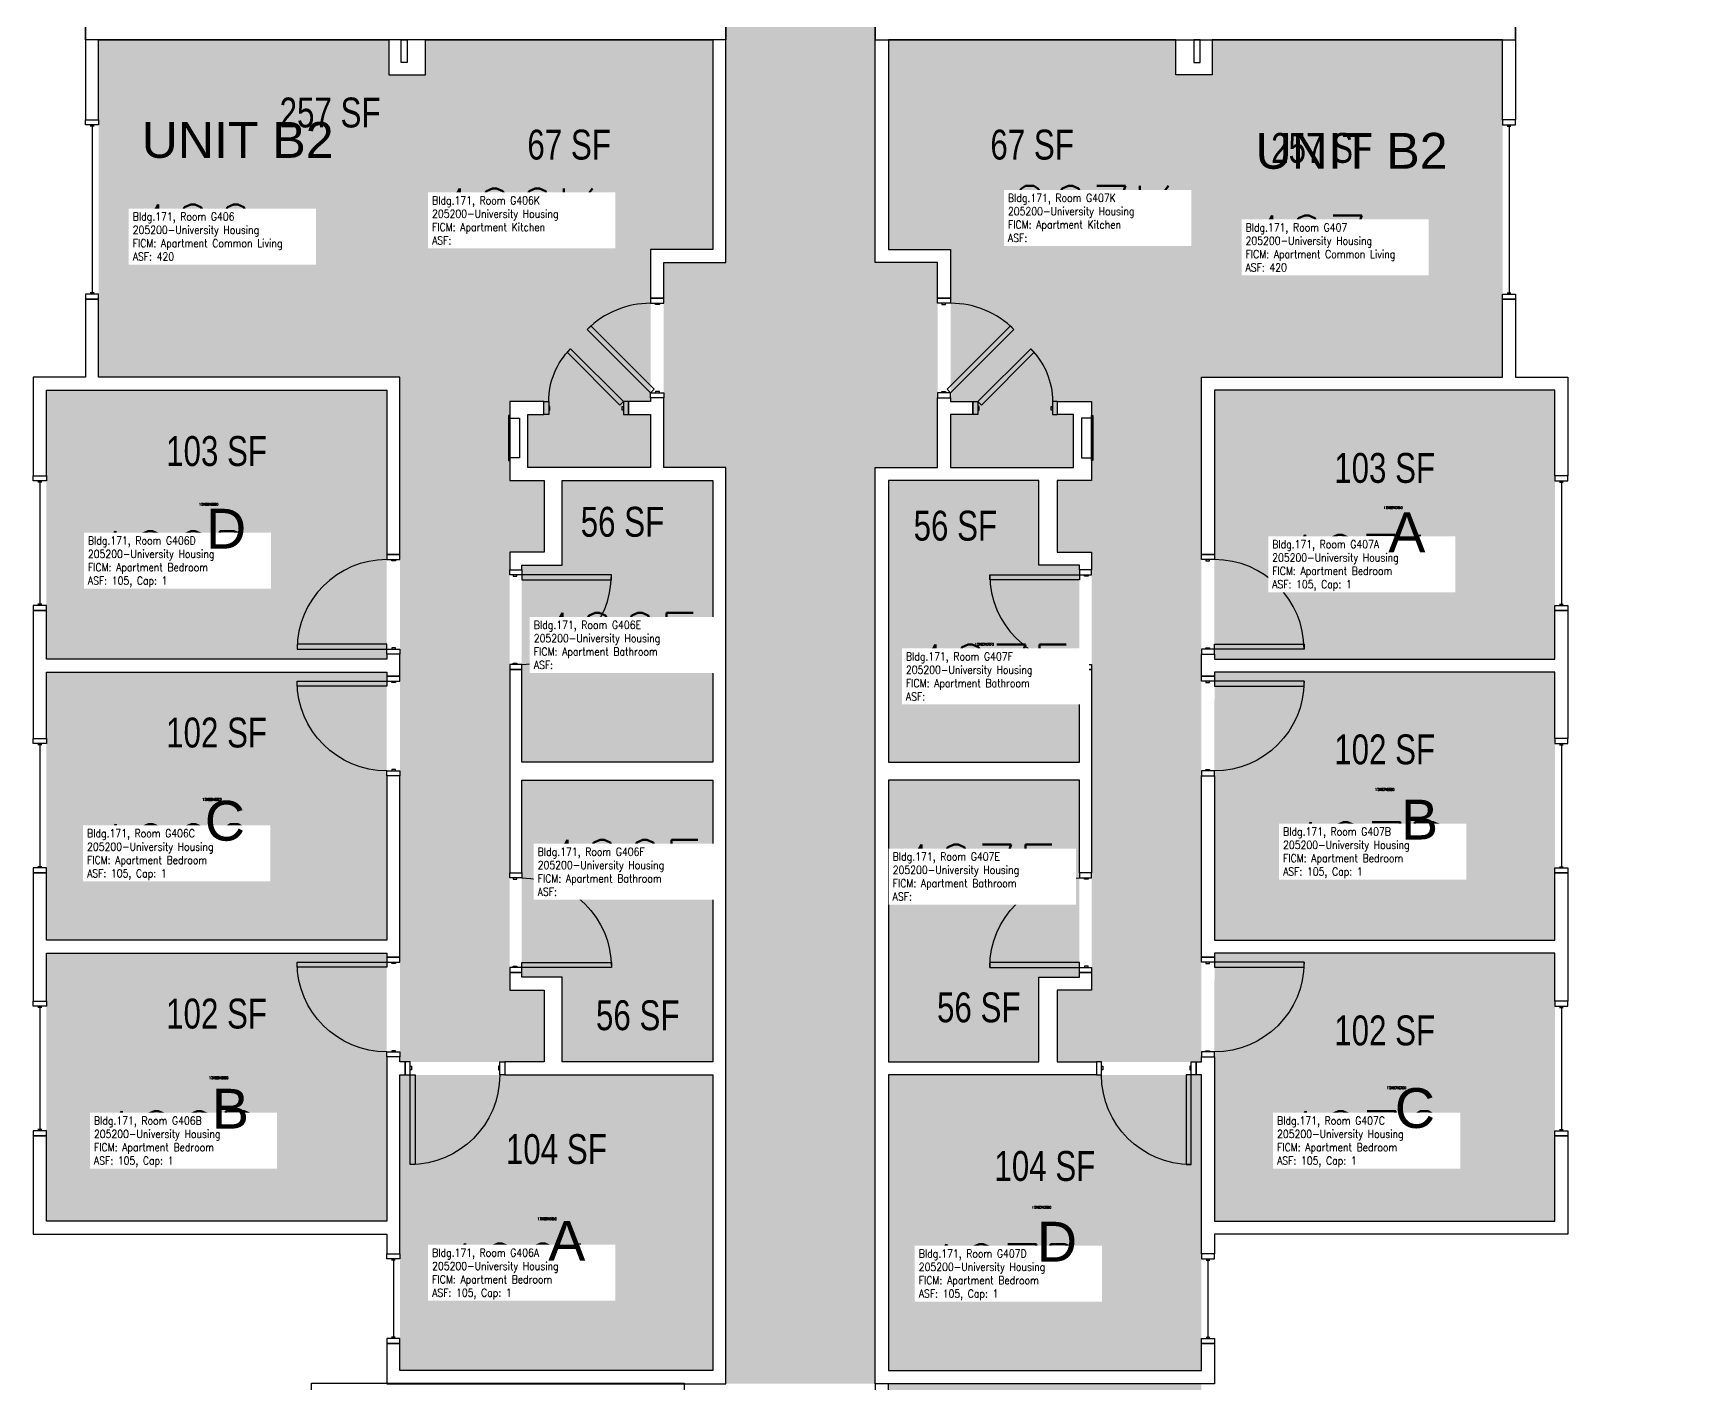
# Model space of a CAD drawing. Header units: inches. Extents: x 1062 to 4030, y -1482 to 1605.
# Drawn here: x 1063 to 1732, y 63 to 605 of the extents above; entities that cross this region are included whole.
import ezdxf
from ezdxf.enums import TextEntityAlignment as Align

# ---------------------------------------------------------------- set-up
doc = ezdxf.new("R2010")
doc.units = ezdxf.units.IN
doc.header["$LTSCALE"] = 192
doc.header["$MEASUREMENT"] = 0
for name, color, linetype in [('A-AREA-IDEN', 1, 'Continuous'), ('A-DOOR', 2, 'Continuous'), ('A-GLAZ', 1, 'Continuous'), ('A-IDEN-RNUM', 7, 'Continuous'), ('A-IDEN-SNUM', 4, 'Continuous'), ('A-IDEN-VNUM', 4, 'Continuous'), ('A-WALL', 5, 'Continuous'), ('AREA-TEXT', 3, 'Continuous'), ('E-POWER', 2, 'Continuous'), ('Rooms-Category-Color', 7, 'Continuous'), ('Rooms-College-Color', 7, 'Continuous'), ('Rooms-Department-Color', 7, 'Continuous'), ('Rooms-Division-Color', 7, 'Continuous'), ('Rooms-Information', 7, 'Continuous')]:
    doc.layers.add(name, color=color, linetype=linetype)
doc.styles.add('AREA', font='arial.ttf', dxfattribs={"width": 0.75, "height": 12})
doc.styles.add('Dimstyle', font='arial.ttf')
doc.styles.add('ROOMSNUMBER', font='txt.shx', dxfattribs={"height": 0.03})
doc.styles.add('ROOMVNUMBER', font='simplex.shx', dxfattribs={"width": 0.85})
doc.styles.get("Standard").update_dxf_attribs({"font": 'arial.ttf'})

msp = doc.modelspace()

# ---------------------------------------------------------------- hatches: boundary and pattern name
h = msp.add_hatch()
h.set_pattern_fill('ANSI31', color=256, angle=90, style=0)
h.set_pattern_definition([(135, (689.9705, 3.39328), (-0.088388348, -0.088388348), [])])
h.paths.add_polyline_path([(1273.92, 334.86), (1273.92, 393.6), (1283.13, 393.6), (1283.13, 334.86)], flags=9)
h = msp.add_hatch()
h.set_pattern_fill('ANSI31', color=256, style=0)
h.set_pattern_definition([(45, (2052.15721, 3.39328), (0.088388348, -0.088388348), [])])
h.paths.add_polyline_path([(1468.21, 334.86), (1468.21, 393.6), (1459, 393.6), (1459, 334.86)], flags=9)
at = {"layer": 'Rooms-Category-Color', "true_color": 0xadadad}
msp.add_hatch(color=253, dxfattribs=at).paths.add_polyline_path([(1732.24, 1327.13), (1732.24, 1243.02), (1677.06, 1243.13), (1677.06, 1267.13), (1401.06, 1267.13), (1401.06, 779.34), (1426.06, 779.34), (1426.06, 697.02), (1401.06, 697.02), (1401.06, 512.98), (1426.06, 512.98), (1426.06, 430.66), (1401.06, 430.66), (1401.06, 62.63), (1341.06, 62.63), (1341.06, 430.66), (1316.06, 430.66), (1316.06, 512.98), (1341.06, 512.98), (1341.06, 697.02), (1316.06, 697.02), (1316.06, 779.34), (1341.06, 779.34), (1341.06, 1267.13), (1341.06, 1327.13), (1596.89, 1327.13), (1596.89, 1352.13), (1679.22, 1352.13), (1679.22, 1327.13)])
at = {"layer": 'Rooms-Category-Color', "true_color": 0x728ef3}
for points in [[(1089.06, 602.38), (1089.06, 466.88), (1210.06, 466.88), (1210.06, 191.88), (1268.06, 191.88), (1268.06, 220.63), (1254.19, 220.63), (1254.19, 396.66), (1268.06, 396.66), (1268.06, 425.41), (1254.19, 425.41), (1254.19, 457.11), (1267.81, 457.11), (1267.81, 451.86), (1261.44, 451.86), (1261.44, 430.66), (1310.81, 430.66), (1310.81, 451.86), (1301.81, 451.86), (1301.81, 457.11), (1310.81, 457.11), (1310.81, 518.23), (1220.31, 518.23), (1220.31, 588.38), (1205.69, 588.38), (1205.69, 602.38)], [(1220.31, 602.38), (1335.81, 602.38), (1335.81, 518.23), (1220.31, 518.23)], [(1521.81, 602.38), (1406.31, 602.38), (1406.31, 518.23), (1521.81, 518.23)], [(1653.06, 602.38), (1653.06, 466.88), (1532.06, 466.88), (1532.06, 191.88), (1474.06, 191.88), (1474.06, 220.63), (1487.94, 220.63), (1487.94, 396.66), (1474.06, 396.66), (1474.06, 425.41), (1487.94, 425.41), (1487.94, 457.11), (1474.31, 457.11), (1474.31, 451.86), (1480.69, 451.86), (1480.69, 430.66), (1431.31, 430.66), (1431.31, 451.86), (1440.31, 451.86), (1440.31, 457.11), (1431.31, 457.11), (1431.31, 518.23), (1521.81, 518.23), (1521.81, 588.38), (1536.44, 588.38), (1536.44, 602.38)], [(1068.06, 353.63), (1068.06, 461.63), (1204.81, 461.63), (1204.81, 353.63), (1068.5, 353.64)], [(1674.06, 353.63), (1674.06, 461.63), (1537.31, 461.63), (1537.31, 353.63), (1673.62, 353.64)], [(1335.81, 312.28), (1335.81, 425.41), (1275.31, 425.41), (1275.31, 391.41), (1259.06, 391.41), (1259.06, 312.27)], [(1406.31, 312.28), (1406.31, 425.41), (1466.81, 425.41), (1466.81, 391.41), (1483.06, 391.41), (1483.06, 312.27)], [(1068.06, 240.75), (1068.06, 348.38), (1204.8, 348.39), (1204.81, 240.75), (1068.5, 240.76)], [(1674.06, 240.75), (1674.06, 348.38), (1537.33, 348.39), (1537.31, 240.75), (1673.62, 240.76)], [(1259.06, 225.89), (1259.06, 305.02), (1335.81, 305.02), (1335.81, 191.89), (1275.31, 191.88), (1275.31, 225.88)], [(1483.06, 225.89), (1483.06, 305.02), (1406.31, 305.02), (1406.31, 191.89), (1466.81, 191.88), (1466.81, 225.88)], [(1068.06, 235.5), (1068.06, 127.88), (1204.81, 127.88), (1204.8, 235.51), (1068.5, 235.51)], [(1674.06, 235.5), (1674.06, 127.88), (1537.31, 127.88), (1537.33, 235.51), (1673.62, 235.51)], [(1335.81, 67.89), (1210.06, 67.88), (1210.06, 186.63), (1335.81, 186.63)], [(1406.31, 67.89), (1532.06, 67.88), (1532.06, 186.63), (1406.31, 186.63)]]:
    msp.add_hatch(color=171, dxfattribs=at).paths.add_polyline_path(points)
at = {"layer": 'Rooms-Category-Color', "true_color": 0xe3c5e1}
msp.add_hatch(color=254, dxfattribs=at).paths.add_polyline_path([(1406.31, 62.63), (1406.31, -14.13), (1481.69, -89.51), (1570.61, -0.59), (1532.06, 37.96), (1532.06, 62.63)])
at = {"layer": 'Rooms-College-Color', "true_color": 0xadadad}
for points in [[(1732.24, 1327.13), (1732.24, 1243.02), (1677.06, 1243.13), (1677.06, 1267.13), (1401.06, 1267.13), (1401.06, 779.34), (1426.06, 779.34), (1426.06, 697.02), (1401.06, 697.02), (1401.06, 512.98), (1426.06, 512.98), (1426.06, 430.66), (1401.06, 430.66), (1401.06, 62.63), (1341.06, 62.63), (1341.06, 430.66), (1316.06, 430.66), (1316.06, 512.98), (1341.06, 512.98), (1341.06, 697.02), (1316.06, 697.02), (1316.06, 779.34), (1341.06, 779.34), (1341.06, 1267.13), (1341.06, 1327.13), (1596.89, 1327.13), (1596.89, 1352.13), (1679.22, 1352.13), (1679.22, 1327.13)], [(1089.06, 602.38), (1089.06, 466.88), (1210.06, 466.88), (1210.06, 191.88), (1268.06, 191.88), (1268.06, 220.63), (1254.19, 220.63), (1254.19, 396.66), (1268.06, 396.66), (1268.06, 425.41), (1254.19, 425.41), (1254.19, 457.11), (1267.81, 457.11), (1267.81, 451.86), (1261.44, 451.86), (1261.44, 430.66), (1310.81, 430.66), (1310.81, 451.86), (1301.81, 451.86), (1301.81, 457.11), (1310.81, 457.11), (1310.81, 518.23), (1220.31, 518.23), (1220.31, 588.38), (1205.69, 588.38), (1205.69, 602.38)], [(1220.31, 602.38), (1335.81, 602.38), (1335.81, 518.23), (1220.31, 518.23)], [(1521.81, 602.38), (1406.31, 602.38), (1406.31, 518.23), (1521.81, 518.23)], [(1653.06, 602.38), (1653.06, 466.88), (1532.06, 466.88), (1532.06, 191.88), (1474.06, 191.88), (1474.06, 220.63), (1487.94, 220.63), (1487.94, 396.66), (1474.06, 396.66), (1474.06, 425.41), (1487.94, 425.41), (1487.94, 457.11), (1474.31, 457.11), (1474.31, 451.86), (1480.69, 451.86), (1480.69, 430.66), (1431.31, 430.66), (1431.31, 451.86), (1440.31, 451.86), (1440.31, 457.11), (1431.31, 457.11), (1431.31, 518.23), (1521.81, 518.23), (1521.81, 588.38), (1536.44, 588.38), (1536.44, 602.38)], [(1068.06, 353.63), (1068.06, 461.63), (1204.81, 461.63), (1204.81, 353.63), (1068.5, 353.64)], [(1674.06, 353.63), (1674.06, 461.63), (1537.31, 461.63), (1537.31, 353.63), (1673.62, 353.64)], [(1335.81, 312.28), (1335.81, 425.41), (1275.31, 425.41), (1275.31, 391.41), (1259.06, 391.41), (1259.06, 312.27)], [(1406.31, 312.28), (1406.31, 425.41), (1466.81, 425.41), (1466.81, 391.41), (1483.06, 391.41), (1483.06, 312.27)], [(1068.06, 240.75), (1068.06, 348.38), (1204.8, 348.39), (1204.81, 240.75), (1068.5, 240.76)], [(1674.06, 240.75), (1674.06, 348.38), (1537.33, 348.39), (1537.31, 240.75), (1673.62, 240.76)], [(1259.06, 225.89), (1259.06, 305.02), (1335.81, 305.02), (1335.81, 191.89), (1275.31, 191.88), (1275.31, 225.88)], [(1483.06, 225.89), (1483.06, 305.02), (1406.31, 305.02), (1406.31, 191.89), (1466.81, 191.88), (1466.81, 225.88)], [(1068.06, 235.5), (1068.06, 127.88), (1204.81, 127.88), (1204.8, 235.51), (1068.5, 235.51)], [(1674.06, 235.5), (1674.06, 127.88), (1537.31, 127.88), (1537.33, 235.51), (1673.62, 235.51)], [(1335.81, 67.89), (1210.06, 67.88), (1210.06, 186.63), (1335.81, 186.63)], [(1406.31, 67.89), (1532.06, 67.88), (1532.06, 186.63), (1406.31, 186.63)], [(1406.31, 62.63), (1406.31, -14.13), (1481.69, -89.51), (1570.61, -0.59), (1532.06, 37.96), (1532.06, 62.63)]]:
    msp.add_hatch(color=253, dxfattribs=at).paths.add_polyline_path(points)
at = {"layer": 'Rooms-Department-Color', "true_color": 0xacacac}
msp.add_hatch(color=253, dxfattribs=at).paths.add_polyline_path([(1732.24, 1327.13), (1732.24, 1243.02), (1677.06, 1243.13), (1677.06, 1267.13), (1401.06, 1267.13), (1401.06, 779.34), (1426.06, 779.34), (1426.06, 697.02), (1401.06, 697.02), (1401.06, 512.98), (1426.06, 512.98), (1426.06, 430.66), (1401.06, 430.66), (1401.06, 62.63), (1341.06, 62.63), (1341.06, 430.66), (1316.06, 430.66), (1316.06, 512.98), (1341.06, 512.98), (1341.06, 697.02), (1316.06, 697.02), (1316.06, 779.34), (1341.06, 779.34), (1341.06, 1267.13), (1341.06, 1327.13), (1596.89, 1327.13), (1596.89, 1352.13), (1679.22, 1352.13), (1679.22, 1327.13)])
at = {"layer": 'Rooms-Department-Color', "true_color": 0x604aed}
for points in [[(1089.06, 602.38), (1089.06, 466.88), (1210.06, 466.88), (1210.06, 191.88), (1268.06, 191.88), (1268.06, 220.63), (1254.19, 220.63), (1254.19, 396.66), (1268.06, 396.66), (1268.06, 425.41), (1254.19, 425.41), (1254.19, 457.11), (1267.81, 457.11), (1267.81, 451.86), (1261.44, 451.86), (1261.44, 430.66), (1310.81, 430.66), (1310.81, 451.86), (1301.81, 451.86), (1301.81, 457.11), (1310.81, 457.11), (1310.81, 518.23), (1220.31, 518.23), (1220.31, 588.38), (1205.69, 588.38), (1205.69, 602.38)], [(1220.31, 602.38), (1335.81, 602.38), (1335.81, 518.23), (1220.31, 518.23)], [(1521.81, 602.38), (1406.31, 602.38), (1406.31, 518.23), (1521.81, 518.23)], [(1653.06, 602.38), (1653.06, 466.88), (1532.06, 466.88), (1532.06, 191.88), (1474.06, 191.88), (1474.06, 220.63), (1487.94, 220.63), (1487.94, 396.66), (1474.06, 396.66), (1474.06, 425.41), (1487.94, 425.41), (1487.94, 457.11), (1474.31, 457.11), (1474.31, 451.86), (1480.69, 451.86), (1480.69, 430.66), (1431.31, 430.66), (1431.31, 451.86), (1440.31, 451.86), (1440.31, 457.11), (1431.31, 457.11), (1431.31, 518.23), (1521.81, 518.23), (1521.81, 588.38), (1536.44, 588.38), (1536.44, 602.38)], [(1068.06, 353.63), (1068.06, 461.63), (1204.81, 461.63), (1204.81, 353.63), (1068.5, 353.64)], [(1674.06, 353.63), (1674.06, 461.63), (1537.31, 461.63), (1537.31, 353.63), (1673.62, 353.64)], [(1335.81, 312.28), (1335.81, 425.41), (1275.31, 425.41), (1275.31, 391.41), (1259.06, 391.41), (1259.06, 312.27)], [(1406.31, 312.28), (1406.31, 425.41), (1466.81, 425.41), (1466.81, 391.41), (1483.06, 391.41), (1483.06, 312.27)], [(1068.06, 240.75), (1068.06, 348.38), (1204.8, 348.39), (1204.81, 240.75), (1068.5, 240.76)], [(1674.06, 240.75), (1674.06, 348.38), (1537.33, 348.39), (1537.31, 240.75), (1673.62, 240.76)], [(1259.06, 225.89), (1259.06, 305.02), (1335.81, 305.02), (1335.81, 191.89), (1275.31, 191.88), (1275.31, 225.88)], [(1483.06, 225.89), (1483.06, 305.02), (1406.31, 305.02), (1406.31, 191.89), (1466.81, 191.88), (1466.81, 225.88)], [(1068.06, 235.5), (1068.06, 127.88), (1204.81, 127.88), (1204.8, 235.51), (1068.5, 235.51)], [(1674.06, 235.5), (1674.06, 127.88), (1537.31, 127.88), (1537.33, 235.51), (1673.62, 235.51)], [(1335.81, 67.89), (1210.06, 67.88), (1210.06, 186.63), (1335.81, 186.63)], [(1406.31, 67.89), (1532.06, 67.88), (1532.06, 186.63), (1406.31, 186.63)], [(1406.31, 62.63), (1406.31, -14.13), (1481.69, -89.51), (1570.61, -0.59), (1532.06, 37.96), (1532.06, 62.63)]]:
    msp.add_hatch(color=173, dxfattribs=at).paths.add_polyline_path(points)
at = {"layer": 'Rooms-Division-Color', "true_color": 0xadadad}
msp.add_hatch(color=253, dxfattribs=at).paths.add_polyline_path([(1732.24, 1327.13), (1732.24, 1243.02), (1677.06, 1243.13), (1677.06, 1267.13), (1401.06, 1267.13), (1401.06, 779.34), (1426.06, 779.34), (1426.06, 697.02), (1401.06, 697.02), (1401.06, 512.98), (1426.06, 512.98), (1426.06, 430.66), (1401.06, 430.66), (1401.06, 62.63), (1341.06, 62.63), (1341.06, 430.66), (1316.06, 430.66), (1316.06, 512.98), (1341.06, 512.98), (1341.06, 697.02), (1316.06, 697.02), (1316.06, 779.34), (1341.06, 779.34), (1341.06, 1267.13), (1341.06, 1327.13), (1596.89, 1327.13), (1596.89, 1352.13), (1679.22, 1352.13), (1679.22, 1327.13)])
at = {"layer": 'Rooms-Division-Color', "true_color": 0x604aed}
for points in [[(1089.06, 602.38), (1089.06, 466.88), (1210.06, 466.88), (1210.06, 191.88), (1268.06, 191.88), (1268.06, 220.63), (1254.19, 220.63), (1254.19, 396.66), (1268.06, 396.66), (1268.06, 425.41), (1254.19, 425.41), (1254.19, 457.11), (1267.81, 457.11), (1267.81, 451.86), (1261.44, 451.86), (1261.44, 430.66), (1310.81, 430.66), (1310.81, 451.86), (1301.81, 451.86), (1301.81, 457.11), (1310.81, 457.11), (1310.81, 518.23), (1220.31, 518.23), (1220.31, 588.38), (1205.69, 588.38), (1205.69, 602.38)], [(1220.31, 602.38), (1335.81, 602.38), (1335.81, 518.23), (1220.31, 518.23)], [(1521.81, 602.38), (1406.31, 602.38), (1406.31, 518.23), (1521.81, 518.23)], [(1653.06, 602.38), (1653.06, 466.88), (1532.06, 466.88), (1532.06, 191.88), (1474.06, 191.88), (1474.06, 220.63), (1487.94, 220.63), (1487.94, 396.66), (1474.06, 396.66), (1474.06, 425.41), (1487.94, 425.41), (1487.94, 457.11), (1474.31, 457.11), (1474.31, 451.86), (1480.69, 451.86), (1480.69, 430.66), (1431.31, 430.66), (1431.31, 451.86), (1440.31, 451.86), (1440.31, 457.11), (1431.31, 457.11), (1431.31, 518.23), (1521.81, 518.23), (1521.81, 588.38), (1536.44, 588.38), (1536.44, 602.38)], [(1068.06, 353.63), (1068.06, 461.63), (1204.81, 461.63), (1204.81, 353.63), (1068.5, 353.64)], [(1674.06, 353.63), (1674.06, 461.63), (1537.31, 461.63), (1537.31, 353.63), (1673.62, 353.64)], [(1335.81, 312.28), (1335.81, 425.41), (1275.31, 425.41), (1275.31, 391.41), (1259.06, 391.41), (1259.06, 312.27)], [(1406.31, 312.28), (1406.31, 425.41), (1466.81, 425.41), (1466.81, 391.41), (1483.06, 391.41), (1483.06, 312.27)], [(1068.06, 240.75), (1068.06, 348.38), (1204.8, 348.39), (1204.81, 240.75), (1068.5, 240.76)], [(1674.06, 240.75), (1674.06, 348.38), (1537.33, 348.39), (1537.31, 240.75), (1673.62, 240.76)], [(1259.06, 225.89), (1259.06, 305.02), (1335.81, 305.02), (1335.81, 191.89), (1275.31, 191.88), (1275.31, 225.88)], [(1483.06, 225.89), (1483.06, 305.02), (1406.31, 305.02), (1406.31, 191.89), (1466.81, 191.88), (1466.81, 225.88)], [(1068.06, 235.5), (1068.06, 127.88), (1204.81, 127.88), (1204.8, 235.51), (1068.5, 235.51)], [(1674.06, 235.5), (1674.06, 127.88), (1537.31, 127.88), (1537.33, 235.51), (1673.62, 235.51)], [(1335.81, 67.89), (1210.06, 67.88), (1210.06, 186.63), (1335.81, 186.63)], [(1406.31, 67.89), (1532.06, 67.88), (1532.06, 186.63), (1406.31, 186.63)], [(1406.31, 62.63), (1406.31, -14.13), (1481.69, -89.51), (1570.61, -0.59), (1532.06, 37.96), (1532.06, 62.63)]]:
    msp.add_hatch(color=173, dxfattribs=at).paths.add_polyline_path(points)

# ---------------------------------------------------------------- linework, layer by layer
at = {"layer": 'A-DOOR'}
for points in [[(1316.06, 496.59), (1316.06, 498.59), (1310.81, 498.59), (1310.81, 496.59)], [(1314.31, 496.59), (1314.31, 496.09), (1312.81, 496.09), (1312.81, 496.59)], [(1426.06, 496.59), (1426.06, 498.59), (1431.31, 498.59), (1431.31, 496.59)], [(1427.81, 496.59), (1427.81, 496.09), (1429.31, 496.09), (1429.31, 496.59)], [(1310.81, 460.59), (1312.23, 462.01), (1286.77, 487.46), (1285.36, 486.05)], [(1431.31, 460.59), (1429.9, 462.01), (1455.36, 487.46), (1456.77, 486.05)], [(1299.86, 457.11), (1298.45, 455.69), (1277.24, 476.91), (1278.65, 478.32)], [(1442.26, 457.11), (1443.68, 455.69), (1464.89, 476.91), (1463.48, 478.32)], [(1269.86, 451.86), (1267.86, 451.86), (1267.86, 457.11), (1269.86, 457.11)], [(1299.86, 451.86), (1301.86, 451.86), (1301.86, 457.11), (1299.86, 457.11)], [(1316.06, 460.59), (1316.06, 458.59), (1310.81, 458.59), (1310.81, 460.59)], [(1314.31, 460.59), (1314.31, 461.09), (1312.81, 461.09), (1312.81, 460.59)], [(1426.06, 460.59), (1426.06, 458.59), (1431.31, 458.59), (1431.31, 460.59)], [(1427.81, 460.59), (1427.81, 461.09), (1429.31, 461.09), (1429.31, 460.59)], [(1442.26, 451.86), (1440.26, 451.86), (1440.26, 457.11), (1442.26, 457.11)], [(1472.26, 451.86), (1474.26, 451.86), (1474.26, 457.11), (1472.26, 457.11)], [(1269.86, 453.61), (1270.36, 453.61), (1270.36, 455.11), (1269.86, 455.11)], [(1299.86, 453.61), (1299.36, 453.61), (1299.36, 455.11), (1299.86, 455.11)], [(1442.26, 453.61), (1442.76, 453.61), (1442.76, 455.11), (1442.26, 455.11)], [(1472.26, 453.61), (1471.76, 453.61), (1471.76, 455.11), (1472.26, 455.11)], [(1210.06, 393.62), (1210.06, 395.62), (1204.81, 395.62), (1204.81, 393.62)], [(1532.06, 393.62), (1532.06, 395.62), (1537.31, 395.62), (1537.31, 393.62)], [(1208.31, 393.62), (1208.31, 393.12), (1206.81, 393.12), (1206.81, 393.62)], [(1254.19, 387.52), (1254.19, 389.52), (1259.06, 389.52), (1259.06, 387.52)], [(1487.94, 387.52), (1487.94, 389.52), (1483.06, 389.52), (1483.06, 387.52)], [(1533.81, 393.62), (1533.81, 393.12), (1535.31, 393.12), (1535.31, 393.62)], [(1255.56, 387.52), (1255.56, 387.02), (1257.06, 387.02), (1257.06, 387.52)], [(1259.06, 387.52), (1259.06, 385.52), (1295.06, 385.52), (1295.06, 387.52)], [(1483.06, 387.52), (1483.06, 385.52), (1447.06, 385.52), (1447.06, 387.52)], [(1486.56, 387.52), (1486.56, 387.02), (1485.06, 387.02), (1485.06, 387.52)], [(1204.81, 357.62), (1204.81, 359.62), (1168.81, 359.62), (1168.81, 357.62)], [(1210.06, 357.62), (1210.06, 355.62), (1204.81, 355.62), (1204.81, 357.62)], [(1208.31, 357.62), (1208.31, 358.12), (1206.81, 358.12), (1206.81, 357.62)], [(1532.06, 357.62), (1532.06, 355.62), (1537.31, 355.62), (1537.31, 357.62)], [(1533.81, 357.62), (1533.81, 358.12), (1535.31, 358.12), (1535.31, 357.62)], [(1537.31, 357.62), (1537.31, 359.62), (1573.31, 359.62), (1573.31, 357.62)], [(1254.19, 351.52), (1254.19, 349.52), (1259.06, 349.52), (1259.06, 351.52)], [(1255.56, 351.52), (1255.56, 352.02), (1257.06, 352.02), (1257.06, 351.52)], [(1487.94, 351.52), (1487.94, 349.52), (1483.06, 349.52), (1483.06, 351.52)], [(1486.56, 351.52), (1486.56, 352.02), (1485.06, 352.02), (1485.06, 351.52)], [(1204.81, 344.75), (1204.81, 342.75), (1168.81, 342.75), (1168.81, 344.75)], [(1210.06, 344.75), (1210.06, 346.75), (1204.81, 346.75), (1204.81, 344.75)], [(1208.31, 344.75), (1208.31, 344.25), (1206.81, 344.25), (1206.81, 344.75)], [(1532.06, 344.75), (1532.06, 346.75), (1537.31, 346.75), (1537.31, 344.75)], [(1533.81, 344.75), (1533.81, 344.25), (1535.31, 344.25), (1535.31, 344.75)], [(1537.31, 344.75), (1537.31, 342.75), (1573.31, 342.75), (1573.31, 344.75)], [(1210.06, 308.75), (1210.06, 306.75), (1204.81, 306.75), (1204.81, 308.75)], [(1208.31, 308.75), (1208.31, 309.25), (1206.81, 309.25), (1206.81, 308.75)], [(1532.06, 308.75), (1532.06, 306.75), (1537.31, 306.75), (1537.31, 308.75)], [(1533.81, 308.75), (1533.81, 309.25), (1535.31, 309.25), (1535.31, 308.75)], [(1254.19, 265.77), (1254.19, 267.77), (1259.06, 267.77), (1259.06, 265.77)], [(1255.56, 265.77), (1255.56, 265.27), (1257.06, 265.27), (1257.06, 265.77)], [(1487.94, 265.77), (1487.94, 267.77), (1483.06, 267.77), (1483.06, 265.77)], [(1486.56, 265.77), (1486.56, 265.27), (1485.06, 265.27), (1485.06, 265.77)], [(1204.81, 231.87), (1204.81, 229.87), (1168.81, 229.87), (1168.81, 231.87)], [(1210.06, 231.87), (1210.06, 233.87), (1204.81, 233.87), (1204.81, 231.87)], [(1208.31, 231.87), (1208.31, 231.37), (1206.81, 231.37), (1206.81, 231.87)], [(1254.19, 229.77), (1254.19, 227.77), (1259.06, 227.77), (1259.06, 229.77)], [(1255.56, 229.77), (1255.56, 230.27), (1257.06, 230.27), (1257.06, 229.77)], [(1259.06, 229.77), (1259.06, 231.77), (1295.06, 231.77), (1295.06, 229.77)], [(1483.06, 229.77), (1483.06, 231.77), (1447.06, 231.77), (1447.06, 229.77)], [(1487.94, 229.77), (1487.94, 227.77), (1483.06, 227.77), (1483.06, 229.77)], [(1486.56, 229.77), (1486.56, 230.27), (1485.06, 230.27), (1485.06, 229.77)], [(1532.06, 231.87), (1532.06, 233.87), (1537.31, 233.87), (1537.31, 231.87)], [(1533.81, 231.87), (1533.81, 231.37), (1535.31, 231.37), (1535.31, 231.87)], [(1537.31, 231.87), (1537.31, 229.87), (1573.31, 229.87), (1573.31, 231.87)], [(1210.06, 195.87), (1210.06, 193.87), (1204.81, 193.87), (1204.81, 195.87)], [(1208.31, 195.87), (1208.31, 196.37), (1206.81, 196.37), (1206.81, 195.87)], [(1532.06, 195.87), (1532.06, 193.87), (1537.31, 193.87), (1537.31, 195.87)], [(1533.81, 195.87), (1533.81, 196.37), (1535.31, 196.37), (1535.31, 195.87)], [(1214.19, 191.87), (1212.19, 191.87), (1212.19, 186.62), (1214.19, 186.62)], [(1214.19, 190.12), (1214.69, 190.12), (1214.69, 188.62), (1214.19, 188.62)], [(1250.19, 190.12), (1249.69, 190.12), (1249.69, 188.62), (1250.19, 188.62)], [(1250.19, 191.87), (1252.19, 191.87), (1252.19, 186.62), (1250.19, 186.62)], [(1491.94, 191.87), (1489.94, 191.87), (1489.94, 186.62), (1491.94, 186.62)], [(1491.94, 190.12), (1492.44, 190.12), (1492.44, 188.62), (1491.94, 188.62)], [(1527.94, 190.12), (1527.44, 190.12), (1527.44, 188.62), (1527.94, 188.62)], [(1527.94, 191.87), (1529.94, 191.87), (1529.94, 186.62), (1527.94, 186.62)], [(1214.19, 186.62), (1216.19, 186.62), (1216.19, 150.62), (1214.19, 150.62)], [(1527.94, 186.62), (1525.94, 186.62), (1525.94, 150.62), (1527.94, 150.62)]]:
    msp.add_lwpolyline(points, close=True, dxfattribs=at)
for centre, start, end in [((1310.81, 460.59), 90, 135), ((1431.31, 460.59), 45, 90), ((1204.81, 357.62), 90, 180), ((1537.31, 357.62), 0, 90), ((1259.06, 387.52), 270, 0), ((1483.06, 387.52), 180, 270)]:
    msp.add_arc(centre, 36, start, end, dxfattribs=at)
at = {"layer": 'A-DOOR', "extrusion": (0, 0, -1)}
for centre, radius, start, end in [((-1299.86, 457.11), 30, 0, 45), ((-1442.26, 457.11), 30, 135, 180), ((-1204.81, 344.75), 36, 270, 0), ((-1537.31, 344.75), 36, 180, 270), ((-1259.06, 229.77), 36, 90, 180), ((-1483.06, 229.77), 36, 0, 90), ((-1204.81, 231.87), 36, 270, 0), ((-1537.31, 231.87), 36, 180, 270), ((-1214.19, 186.62), 36, 180, 270), ((-1527.94, 186.62), 36, 270, 0)]:
    msp.add_arc(centre, radius, start, end, dxfattribs=at)
at = {"layer": 'A-GLAZ'}
for p, q in [((1087.19, 567.76), (1085.69, 567.76)), ((1086.44, 567.76), (1086.44, 500.76)), ((1654.94, 567.76), (1656.44, 567.76)), ((1655.69, 567.76), (1655.69, 500.76)), ((1087.19, 500.76), (1085.69, 500.76)), ((1654.94, 500.76), (1656.44, 500.76)), ((1066.19, 424.72), (1064.69, 424.72)), ((1065.44, 424.72), (1065.44, 375.72)), ((1675.94, 424.72), (1677.44, 424.72)), ((1676.69, 424.72), (1676.69, 375.72)), ((1066.19, 375.72), (1064.69, 375.72)), ((1675.94, 375.72), (1677.44, 375.72)), ((1066.19, 319.25), (1064.69, 319.25)), ((1065.44, 319.25), (1065.44, 270.25)), ((1675.94, 319.25), (1677.44, 319.25)), ((1676.69, 319.25), (1676.69, 270.25)), ((1066.19, 270.25), (1064.69, 270.25)), ((1675.94, 270.25), (1677.44, 270.25)), ((1066.19, 213.72), (1064.69, 213.72)), ((1065.44, 213.72), (1065.44, 164.72)), ((1675.94, 213.72), (1677.44, 213.72)), ((1676.69, 213.72), (1676.69, 164.72)), ((1066.19, 164.72), (1064.69, 164.72)), ((1675.94, 164.72), (1677.44, 164.72)), ((1208.19, 112.26), (1206.69, 112.26)), ((1207.44, 112.26), (1207.44, 81.26)), ((1533.94, 112.26), (1535.44, 112.26)), ((1534.69, 112.26), (1534.69, 81.26)), ((1208.19, 81.26), (1206.69, 81.26)), ((1533.94, 81.26), (1535.44, 81.26))]:
    msp.add_line(p, q, dxfattribs=at)
for points in [[(1083.81, 568.26), (1083.81, 570.26), (1089.06, 570.26), (1089.06, 568.26)], [(1658.31, 568.26), (1658.31, 570.26), (1653.06, 570.26), (1653.06, 568.26)], [(1083.81, 500.26), (1083.81, 498.26), (1089.06, 498.26), (1089.06, 500.26)], [(1658.31, 500.26), (1658.31, 498.26), (1653.06, 498.26), (1653.06, 500.26)], [(1062.81, 425.22), (1062.81, 427.22), (1068.06, 427.22), (1068.06, 425.22)], [(1679.31, 425.22), (1679.31, 427.22), (1674.06, 427.22), (1674.06, 425.22)], [(1062.81, 375.22), (1062.81, 373.22), (1068.06, 373.22), (1068.06, 375.22)], [(1679.31, 375.22), (1679.31, 373.22), (1674.06, 373.22), (1674.06, 375.22)], [(1062.81, 319.75), (1062.81, 321.75), (1068.06, 321.75), (1068.06, 319.75)], [(1679.31, 319.75), (1679.31, 321.75), (1674.06, 321.75), (1674.06, 319.75)], [(1062.81, 269.75), (1062.81, 267.75), (1068.06, 267.75), (1068.06, 269.75)], [(1679.31, 269.75), (1679.31, 267.75), (1674.06, 267.75), (1674.06, 269.75)], [(1062.81, 214.22), (1062.81, 216.22), (1068.06, 216.22), (1068.06, 214.22)], [(1679.31, 214.22), (1679.31, 216.22), (1674.06, 216.22), (1674.06, 214.22)], [(1062.81, 164.22), (1062.81, 162.22), (1068.06, 162.22), (1068.06, 164.22)], [(1679.31, 164.22), (1679.31, 162.22), (1674.06, 162.22), (1674.06, 164.22)], [(1204.81, 112.76), (1204.81, 114.76), (1210.06, 114.76), (1210.06, 112.76)], [(1537.31, 112.76), (1537.31, 114.76), (1532.06, 114.76), (1532.06, 112.76)], [(1204.81, 80.76), (1204.81, 78.76), (1210.06, 78.76), (1210.06, 80.76)], [(1537.31, 80.76), (1537.31, 78.76), (1532.06, 78.76), (1532.06, 80.76)]]:
    msp.add_lwpolyline(points, close=True, dxfattribs=at)
at = {"layer": 'A-WALL'}
for p, q in [((1341.06, 697.02), (1341.06, 602.37)), ((1401.06, 697.02), (1401.06, 602.37)), ((1083.81, 602.37), (1083.81, 639.75)), ((1658.31, 602.37), (1658.31, 639.74)), ((1083.81, 607.62), (1083.81, 570.26)), ((1341.06, 512.98), (1341.06, 607.62)), ((1401.06, 512.98), (1401.06, 607.62)), ((1658.31, 607.62), (1658.31, 570.26)), ((1341.06, 602.37), (1083.81, 602.37)), ((1089.06, 570.26), (1089.06, 602.37)), ((1089.06, 602.37), (1205.69, 602.37)), ((1205.69, 602.37), (1205.69, 588.37)), ((1210.56, 602.37), (1213.06, 602.37)), ((1210.56, 593.25), (1210.56, 602.37)), ((1213.06, 602.37), (1213.06, 593.25)), ((1220.31, 602.37), (1335.81, 602.37)), ((1220.31, 588.37), (1220.31, 602.37)), ((1335.81, 602.37), (1335.81, 518.23)), ((1401.06, 602.37), (1658.31, 602.37)), ((1406.31, 602.37), (1406.31, 518.23)), ((1521.81, 602.37), (1406.31, 602.37)), ((1521.81, 588.37), (1521.81, 602.37)), ((1531.56, 602.37), (1529.06, 602.37)), ((1529.06, 602.37), (1529.06, 593.25)), ((1531.56, 593.25), (1531.56, 602.37)), ((1653.06, 602.37), (1536.44, 602.37)), ((1536.44, 602.37), (1536.44, 588.37)), ((1653.06, 570.26), (1653.06, 602.37)), ((1213.06, 593.25), (1210.56, 593.25)), ((1529.06, 593.25), (1531.56, 593.25)), ((1205.69, 588.37), (1220.31, 588.37)), ((1536.44, 588.37), (1521.81, 588.37)), ((1083.81, 570.26), (1089.06, 570.26)), ((1658.31, 570.26), (1653.06, 570.26)), ((1310.81, 518.23), (1310.81, 498.59)), ((1335.81, 518.23), (1310.81, 518.23)), ((1406.31, 518.23), (1431.31, 518.23)), ((1431.31, 518.23), (1431.31, 498.59)), ((1316.06, 498.59), (1316.06, 512.98)), ((1316.06, 512.98), (1341.06, 512.98)), ((1426.06, 512.98), (1401.06, 512.98)), ((1426.06, 498.59), (1426.06, 512.98)), ((1083.81, 498.26), (1083.81, 466.87)), ((1089.06, 498.26), (1083.81, 498.26)), ((1089.06, 466.87), (1089.06, 498.26)), ((1310.81, 498.59), (1316.06, 498.59)), ((1431.31, 498.59), (1426.06, 498.59)), ((1653.06, 466.87), (1653.06, 498.26)), ((1653.06, 498.26), (1658.31, 498.26)), ((1658.31, 498.26), (1658.31, 466.87)), ((1062.81, 466.87), (1062.81, 427.22)), ((1083.81, 466.87), (1062.81, 466.87)), ((1210.06, 466.87), (1089.06, 466.87)), ((1210.06, 395.62), (1210.06, 466.87)), ((1532.06, 466.87), (1653.06, 466.87)), ((1532.06, 395.62), (1532.06, 466.87)), ((1658.31, 466.87), (1679.31, 466.87)), ((1679.31, 466.87), (1679.31, 427.22)), ((1068.06, 427.22), (1068.06, 461.62)), ((1068.06, 461.62), (1204.81, 461.62)), ((1204.81, 461.62), (1204.81, 395.62)), ((1254.19, 457.11), (1254.19, 425.41)), ((1267.86, 457.11), (1254.19, 457.11)), ((1267.86, 451.86), (1267.86, 457.11)), ((1310.81, 457.11), (1301.86, 457.11)), ((1301.86, 457.11), (1301.86, 451.86)), ((1310.81, 458.59), (1310.81, 457.11)), ((1316.06, 458.59), (1310.81, 458.59)), ((1316.06, 430.66), (1316.06, 458.59)), ((1426.06, 430.66), (1426.06, 458.59)), ((1426.06, 458.59), (1431.31, 458.59)), ((1431.31, 458.59), (1431.31, 457.11)), ((1431.31, 457.11), (1440.26, 457.11)), ((1440.26, 457.11), (1440.26, 451.86)), ((1474.26, 457.11), (1487.94, 457.11)), ((1474.26, 451.86), (1474.26, 457.11)), ((1487.94, 457.11), (1487.94, 425.41)), ((1674.06, 461.62), (1537.31, 461.62)), ((1537.31, 461.62), (1537.31, 395.62)), ((1674.06, 427.22), (1674.06, 461.62)), ((1261.44, 430.66), (1261.44, 451.86)), ((1261.44, 451.86), (1267.86, 451.86)), ((1301.86, 451.86), (1310.81, 451.86)), ((1310.81, 451.86), (1310.81, 430.66)), ((1440.26, 451.86), (1431.31, 451.86)), ((1431.31, 451.86), (1431.31, 430.66)), ((1480.69, 451.86), (1474.26, 451.86)), ((1480.69, 430.66), (1480.69, 451.86)), ((1310.81, 430.66), (1261.44, 430.66)), ((1341.06, 430.66), (1316.06, 430.66)), ((1341.06, 191.25), (1341.06, 430.66)), ((1401.06, 191.25), (1401.06, 430.66)), ((1401.06, 430.66), (1426.06, 430.66)), ((1431.31, 430.66), (1480.69, 430.66)), ((1062.81, 427.22), (1068.06, 427.22)), ((1254.19, 425.41), (1268.06, 425.41)), ((1268.06, 425.41), (1268.06, 396.66)), ((1275.31, 391.41), (1275.31, 425.41)), ((1275.31, 425.41), (1335.81, 425.41)), ((1335.81, 425.41), (1335.81, 312.27)), ((1406.31, 425.41), (1406.31, 312.27)), ((1466.81, 425.41), (1406.31, 425.41)), ((1466.81, 391.41), (1466.81, 425.41)), ((1474.06, 425.41), (1474.06, 396.66)), ((1487.94, 425.41), (1474.06, 425.41)), ((1679.31, 427.22), (1674.06, 427.22)), ((1204.81, 395.62), (1210.06, 395.62)), ((1254.19, 396.66), (1254.19, 389.52)), ((1268.06, 396.66), (1254.19, 396.66)), ((1474.06, 396.66), (1487.94, 396.66)), ((1487.94, 396.66), (1487.94, 389.52)), ((1537.31, 395.62), (1532.06, 395.62)), ((1254.19, 389.52), (1259.06, 389.52)), ((1259.06, 389.52), (1259.06, 391.41)), ((1259.06, 391.41), (1275.31, 391.41)), ((1483.06, 391.41), (1466.81, 391.41)), ((1483.06, 389.52), (1483.06, 391.41)), ((1487.94, 389.52), (1483.06, 389.52)), ((1062.81, 373.22), (1062.81, 321.75)), ((1068.06, 373.22), (1062.81, 373.22)), ((1068.06, 353.62), (1068.06, 373.22)), ((1674.06, 353.62), (1674.06, 373.22)), ((1674.06, 373.22), (1679.31, 373.22)), ((1679.31, 373.22), (1679.31, 321.75)), ((1204.81, 355.62), (1204.81, 353.62)), ((1210.06, 355.62), (1204.81, 355.62)), ((1210.06, 346.75), (1210.06, 355.62)), ((1532.06, 346.75), (1532.06, 355.62)), ((1532.06, 355.62), (1537.31, 355.62)), ((1537.31, 355.62), (1537.31, 353.62)), ((1204.81, 353.62), (1068.06, 353.62)), ((1068.06, 321.75), (1068.06, 348.37)), ((1068.06, 348.37), (1204.81, 348.37)), ((1204.81, 348.37), (1204.81, 346.75)), ((1254.19, 349.52), (1254.19, 267.77)), ((1259.06, 349.52), (1254.19, 349.52)), ((1259.06, 312.27), (1259.06, 349.52)), ((1483.06, 312.27), (1483.06, 349.52)), ((1483.06, 349.52), (1487.94, 349.52)), ((1487.94, 349.52), (1487.94, 267.77)), ((1537.31, 353.62), (1674.06, 353.62)), ((1674.06, 348.37), (1537.31, 348.37)), ((1537.31, 348.37), (1537.31, 346.75)), ((1674.06, 321.75), (1674.06, 348.37)), ((1204.81, 346.75), (1210.06, 346.75)), ((1537.31, 346.75), (1532.06, 346.75)), ((1062.81, 321.75), (1068.06, 321.75)), ((1679.31, 321.75), (1674.06, 321.75)), ((1335.81, 312.27), (1259.06, 312.27)), ((1406.31, 312.27), (1483.06, 312.27)), ((1204.81, 306.75), (1204.81, 240.75)), ((1210.06, 306.75), (1204.81, 306.75)), ((1210.06, 233.87), (1210.06, 306.75)), ((1259.06, 267.77), (1259.06, 305.02)), ((1259.06, 305.02), (1335.81, 305.02)), ((1335.81, 305.02), (1335.81, 191.87)), ((1483.06, 305.02), (1406.31, 305.02)), ((1406.31, 305.02), (1406.31, 191.87)), ((1483.06, 267.77), (1483.06, 305.02)), ((1532.06, 233.87), (1532.06, 306.75)), ((1532.06, 306.75), (1537.31, 306.75)), ((1537.31, 306.75), (1537.31, 240.75)), ((1068.06, 267.75), (1062.81, 267.75)), ((1062.81, 267.75), (1062.81, 216.22)), ((1068.06, 240.75), (1068.06, 267.75)), ((1254.19, 267.77), (1259.06, 267.77)), ((1487.94, 267.77), (1483.06, 267.77)), ((1674.06, 240.75), (1674.06, 267.75)), ((1674.06, 267.75), (1679.31, 267.75)), ((1679.31, 267.75), (1679.31, 216.22)), ((1204.81, 240.75), (1068.06, 240.75)), ((1068.06, 235.5), (1204.81, 235.5)), ((1068.06, 216.22), (1068.06, 235.5)), ((1204.81, 235.5), (1204.81, 233.87)), ((1537.31, 240.75), (1674.06, 240.75)), ((1674.06, 235.5), (1537.31, 235.5)), ((1537.31, 235.5), (1537.31, 233.87)), ((1674.06, 216.22), (1674.06, 235.5)), ((1204.81, 233.87), (1210.06, 233.87)), ((1254.19, 227.77), (1254.19, 220.62)), ((1259.06, 227.77), (1254.19, 227.77)), ((1259.06, 225.87), (1259.06, 227.77)), ((1483.06, 225.87), (1483.06, 227.77)), ((1483.06, 227.77), (1487.94, 227.77)), ((1487.94, 227.77), (1487.94, 220.62)), ((1537.31, 233.87), (1532.06, 233.87)), ((1275.31, 225.87), (1259.06, 225.87)), ((1275.31, 191.87), (1275.31, 225.87)), ((1466.81, 225.87), (1483.06, 225.87)), ((1466.81, 191.87), (1466.81, 225.87)), ((1062.81, 216.22), (1068.06, 216.22)), ((1254.19, 220.62), (1268.06, 220.62)), ((1268.06, 220.62), (1268.06, 191.87)), ((1487.94, 220.62), (1474.06, 220.62)), ((1474.06, 220.62), (1474.06, 191.87)), ((1679.31, 216.22), (1674.06, 216.22)), ((1204.81, 193.87), (1204.81, 127.87)), ((1210.06, 193.87), (1204.81, 193.87)), ((1210.06, 191.87), (1210.06, 193.87)), ((1212.19, 191.87), (1210.06, 191.87)), ((1212.19, 186.62), (1212.19, 191.87)), ((1254.81, 191.87), (1252.19, 191.87)), ((1252.19, 191.87), (1252.19, 186.62)), ((1268.06, 191.87), (1254.81, 191.87)), ((1335.81, 191.87), (1275.31, 191.87)), ((1341.06, 62.62), (1341.06, 191.25)), ((1401.06, 62.62), (1401.06, 191.25)), ((1406.31, 191.87), (1466.81, 191.87)), ((1474.06, 191.87), (1487.31, 191.87)), ((1487.31, 191.87), (1489.94, 191.87)), ((1489.94, 191.87), (1489.94, 186.62)), ((1529.94, 191.87), (1532.06, 191.87)), ((1529.94, 186.62), (1529.94, 191.87)), ((1532.06, 191.87), (1532.06, 193.87)), ((1532.06, 193.87), (1537.31, 193.87)), ((1537.31, 193.87), (1537.31, 127.87)), ((1210.06, 123.25), (1210.06, 186.62)), ((1210.06, 186.62), (1212.19, 186.62)), ((1252.19, 186.62), (1254.81, 186.62)), ((1254.81, 186.62), (1335.81, 186.62)), ((1335.81, 186.62), (1335.81, 67.87)), ((1406.31, 186.62), (1406.31, 67.87)), ((1487.31, 186.62), (1406.31, 186.62)), ((1489.94, 186.62), (1487.31, 186.62)), ((1532.06, 186.62), (1529.94, 186.62)), ((1532.06, 123.25), (1532.06, 186.62)), ((1062.81, 162.22), (1062.81, 122.62)), ((1068.06, 162.22), (1062.81, 162.22)), ((1068.06, 127.87), (1068.06, 162.22)), ((1674.06, 127.87), (1674.06, 162.22)), ((1674.06, 162.22), (1679.31, 162.22)), ((1679.31, 162.22), (1679.31, 122.62)), ((1204.81, 127.87), (1068.06, 127.87)), ((1537.31, 127.87), (1674.06, 127.87)), ((1062.81, 122.62), (1204.81, 122.62)), ((1204.81, 122.62), (1204.81, 114.76)), ((1210.06, 114.76), (1210.06, 123.25)), ((1532.06, 114.76), (1532.06, 123.25)), ((1679.31, 122.62), (1537.31, 122.62)), ((1537.31, 122.62), (1537.31, 114.76)), ((1204.81, 114.76), (1210.06, 114.76)), ((1537.31, 114.76), (1532.06, 114.76)), ((1204.81, 78.76), (1204.81, 62.62)), ((1210.06, 78.76), (1204.81, 78.76)), ((1210.06, 67.87), (1210.06, 78.76)), ((1532.06, 67.87), (1532.06, 78.76)), ((1532.06, 78.76), (1537.31, 78.76)), ((1537.31, 78.76), (1537.31, 62.62)), ((1335.81, 67.87), (1210.06, 67.87)), ((1406.31, 67.87), (1532.06, 67.87)), ((1174.62, 62.88), (1324.33, 62.88)), ((1174.62, -1.75), (1174.62, 62.88)), ((1204.81, 62.62), (1341.06, 62.62)), ((1324.33, 62.88), (1324.33, 54.25)), ((1406.31, 62.62), (1401.06, 62.62)), ((1401.06, 62.62), (1401.06, 42.51)), ((1537.31, 62.62), (1401.06, 62.62)), ((1406.31, 42.51), (1406.31, 62.62))]:
    msp.add_line(p, q, dxfattribs=at)
at = {"layer": 'E-POWER'}
for points in [[(1254.19, 451.45), (1253.69, 451.45), (1253.69, 433.45), (1254.19, 433.45)], [(1487.94, 451.45), (1488.44, 451.45), (1488.44, 433.45), (1487.94, 433.45)]]:
    msp.add_lwpolyline(points, close=True, dxfattribs=at)
for points in [[(1254.19, 450.45), (1258.19, 450.45), (1258.19, 434.45), (1254.19, 434.45)], [(1487.94, 450.45), (1483.94, 450.45), (1483.94, 434.45), (1487.94, 434.45)]]:
    msp.add_lwpolyline(points, dxfattribs=at)

# ---------------------------------------------------------------- texts
at = {"layer": 'A-AREA-IDEN'}
for p in [(1144.89, 554.97), (1592.39, 550.61)]:
    msp.add_text('UNIT B2', height=14.4, dxfattribs=at).set_placement(p, align=Align.CENTER)
at = {"layer": 'A-AREA-IDEN', "char_height": 16, "width": 1, "attachment_point": 1, "style": 'Dimstyle'}
for s, insert in [('{\\C1;D}', (1132.2, 414.03)), ('{\\C1;A}', (1607.15, 412.56)), ('{\\C1;C}', (1131.71, 296.73)), ('{\\C1;B}', (1612.26, 297.18)), ('{\\C1;B}', (1134.54, 181.06)), ('{\\C1;C}', (1609.78, 181.33)), ('{\\C1;A}', (1269.68, 128.02)), ('{\\C1;D}', (1465.99, 127.65))]:
    msp.add_mtext(s, dxfattribs=dict(at, insert=insert))
at = {"layer": 'A-IDEN-RNUM', "style": 'ROOMSNUMBER', "width": 0.85}
for s, p in [('0406-K0', (1246.33, 530.11)), ('0407-K0', (1482.56, 531.09)), ('0406-00', (1127.61, 523.55)), ('0407-00', (1594.75, 521.59)), ('0406-D0', (1133.25, 415.81)), ('0407-A0', (1609.08, 414.47)), ('0406-E0', (1294.76, 359.56)), ('0407-F0', (1444.89, 359.56)), ('0407-B0', (1605.73, 301.3)), ('0406-C0', (1134.59, 297.28)), ('0406-F0', (1294.09, 275.85)), ('0407-E0', (1442.21, 271.17)), ('0406-B0', (1137.27, 185.45)), ('0407-C0', (1610.42, 181.44)), ('0407-D0', (1467.86, 133.43)), ('0406-A0', (1269.2, 128.84))]:
    msp.add_text(s, height=1, dxfattribs=at).set_placement(p, align=Align.MIDDLE_CENTER)
at = {"layer": 'A-IDEN-SNUM', "style": 'ROOMSNUMBER', "width": 0.85}
for s, p in [('1710G406K0', (1246.33, 530.11)), ('1710G407K0', (1482.56, 531.09)), ('1710G40600', (1127.61, 523.55)), ('1710G40700', (1594.75, 521.59)), ('1710G406D0', (1133.25, 415.81)), ('1710G407A0', (1609.08, 414.47)), ('1710G406E0', (1294.76, 359.56)), ('1710G407F0', (1444.89, 359.56)), ('1710G407B0', (1605.73, 301.3)), ('1710G406C0', (1134.59, 297.28)), ('1710G406F0', (1294.09, 275.85)), ('1710G407E0', (1442.21, 271.17)), ('1710G406B0', (1137.27, 185.45)), ('1710G407C0', (1610.42, 181.44)), ('1710G407D0', (1467.86, 133.43)), ('1710G406A0', (1269.2, 128.84))]:
    msp.add_text(s, height=1, dxfattribs=at).set_placement(p, align=Align.MIDDLE_CENTER)
at = {"layer": 'A-IDEN-VNUM', "style": 'ROOMVNUMBER', "width": 0.85}
for s, p in [('406K', (1256.69, 531.46)), ('207K', (1488.05, 532.45)), ('406', (1126.89, 524.97)), ('407', (1574.39, 520.61)), ('406D', (1118.43, 393.74)), ('407A', (1595.11, 392.28)), ('406E', (1297.12, 360.94)), ('407F', (1446.59, 348.28)), ('407B', (1598.58, 276.89)), ('406C', (1118.55, 276.17)), ('406F', (1298.68, 269.85)), ('407E', (1441.29, 267.9)), ('406B', (1120.86, 160.77)), ('407C', (1596.62, 160.77)), ('406A', (1257.64, 107.73)), ('407D', (1452.23, 107.36))]:
    msp.add_text(s, height=22.5, dxfattribs=at).set_placement(p, align=Align.MIDDLE_CENTER)
at = {"layer": 'AREA-TEXT', "style": 'AREA', "width": 0.75}
for s, p in [('257 SF', (1182.03, 573.2)), ('67 SF', (1278.06, 560.3)), ('67 SF', (1464.06, 560.3)), ('257 SF', (1580.37, 558.98)), ('103 SF', (1136.44, 437.22)), ('103 SF', (1605.69, 430.45)), ('56 SF', (1299.49, 408.81)), ('56 SF', (1433.22, 407.25)), ('102 SF', (1136.44, 324.16)), ('102 SF', (1605.69, 317.39)), ('102 SF', (1136.43, 211.28)), ('56 SF', (1305.62, 210.61)), ('56 SF', (1442.63, 213.78)), ('102 SF', (1605.69, 204.51)), ('104 SF', (1272.94, 156.84)), ('104 SF', (1469.19, 150.07))]:
    msp.add_text(s, height=12, dxfattribs=at).set_placement(p, align=Align.MIDDLE_CENTER)

# ---------------------------------------------------------------- next in the draw order: texts
at = {"layer": 'Rooms-Information', "char_height": 3.2143, "width": 72, "attachment_point": 7, "style": 'ROOMVNUMBER', "bg_fill": 3, "box_fill_scale": 1.5, "bg_fill_color": 256, "bg_fill_true_color": 13158600, "bg_fill_transparency": 0}
for s, insert in [('Bldg.171, Room G406K^M^J205200-University Housing^M^JFICM: Apartment Kitchen^M^JASF: ', (1223, 520.21)), ('Bldg.171, Room G407K^M^J205200-University Housing^M^JFICM: Apartment Kitchen^M^JASF: ', (1454.35, 521.2)), ('Bldg.171, Room G406^M^J205200-University Housing^M^JFICM: Apartment Common Living^M^JASF: 420', (1102.75, 513.72)), ('Bldg.171, Room G407^M^J205200-University Housing^M^JFICM: Apartment Common Living^M^JASF: 420', (1549.8, 509.36)), ('Bldg.171, Room G406D^M^J205200-University Housing^M^JFICM: Apartment Bedroom^M^JASF: 105, Cap: 1', (1084.73, 382.49)), ('Bldg.171, Room G407A^M^J205200-University Housing^M^JFICM: Apartment Bedroom^M^JASF: 105, Cap: 1', (1560.5, 381.03)), ('Bldg.171, Room G406E^M^J205200-University Housing^M^JFICM: Apartment Bathroom^M^JASF: ', (1263.88, 349.69)), ('Bldg.171, Room G407F^M^J205200-University Housing^M^JFICM: Apartment Bathroom^M^JASF: ', (1413.35, 337.03)), ('Bldg.171, Room G406C^M^J205200-University Housing^M^JFICM: Apartment Bedroom^M^JASF: 105, Cap: 1', (1084.4, 264.92)), ('Bldg.171, Room G407B^M^J205200-University Housing^M^JFICM: Apartment Bedroom^M^JASF: 105, Cap: 1', (1564.88, 265.64)), ('Bldg.171, Room G406F^M^J205200-University Housing^M^JFICM: Apartment Bathroom^M^JASF: ', (1265.44, 258.6)), ('Bldg.171, Room G407E^M^J205200-University Housing^M^JFICM: Apartment Bathroom^M^JASF: ', (1408.05, 256.65)), ('Bldg.171, Room G406B^M^J205200-University Housing^M^JFICM: Apartment Bedroom^M^JASF: 105, Cap: 1', (1087.16, 149.52)), ('Bldg.171, Room G407C^M^J205200-University Housing^M^JFICM: Apartment Bedroom^M^JASF: 105, Cap: 1', (1562.47, 149.52)), ('Bldg.171, Room G406A^M^J205200-University Housing^M^JFICM: Apartment Bedroom^M^JASF: 105, Cap: 1', (1223.03, 96.48)), ('Bldg.171, Room G407D^M^J205200-University Housing^M^JFICM: Apartment Bedroom^M^JASF: 105, Cap: 1', (1418.53, 96.11))]:
    msp.add_mtext(s, dxfattribs=dict(at, insert=insert))

doc.saveas('drawing.dxf')
